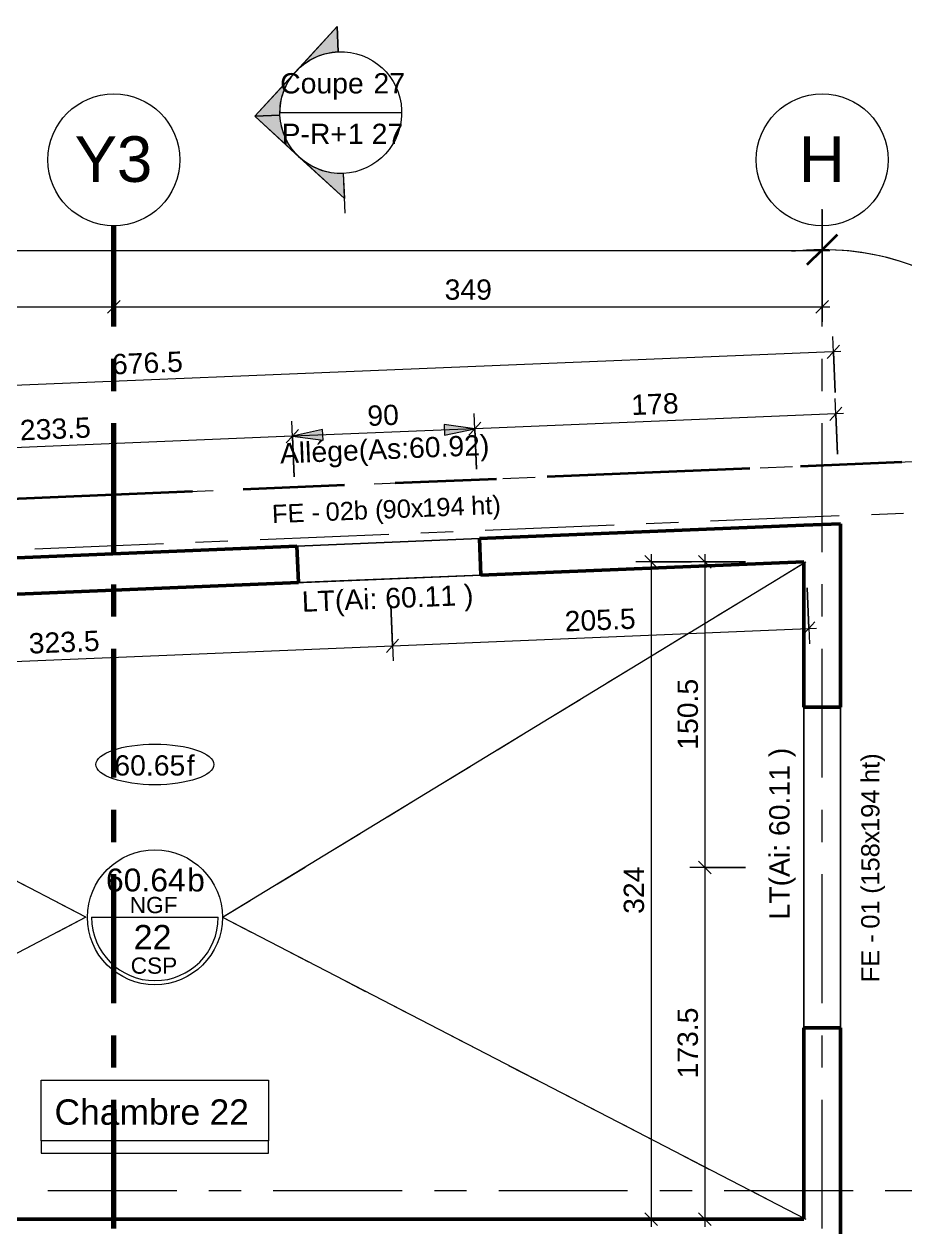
# Model space of a CAD drawing. Header units: metres. Extents: x 399 to 3028, y -427 to 863.
# Drawn here: x 463.55 to 467.89, y -385.11 to -379.18 of the extents above; entities that cross this region are included whole.
import ezdxf

# ---------------------------------------------------------------- set-up
doc = ezdxf.new("R2010")
doc.units = ezdxf.units.M
for name, pattern in [('Double tiret', [2.75, 1, -0.25, 0.5, -0.25, 0.5, -0.25]), ('Ligne de quadrillage', [1.11125, 0.635, -0.15875, 0.15875, -0.15875]), ('Tiret', [0.3175, 0.15875, -0.15875])]:
    doc.linetypes.add(name, pattern=pattern)
for name, color, linetype, lineweight in [('A-ANNO-DIMS', 211, 'Continuous', 9), ('A-ANNO-DIMS-50', 211, 'Continuous', 9), ('A-DETL', 90, 'Continuous', 18), ('A-DETL-GENF', 92, 'Continuous', 18), ('A-FLOR', 192, 'Continuous', 18), ('A-GLAZ-IDEN', 152, 'Continuous', 18), ('A-WALL', 113, 'Continuous', 18), ('G-ANNO-DIMS', 111, 'Continuous', 9), ('G-ANNO-SYMB', 111, 'Continuous', 9), ('G-ANNO-TEXT', 231, 'Continuous', 9), ('L-SITE', 91, 'Double tiret', 35), ('S-FLOR-SYMB', 171, 'Continuous', 9), ('S-GRID', 1, 'Continuous', 9), ('S-GRID-IDEN', 1, 'Continuous', 9)]:
    doc.layers.add(name, color=color, linetype=linetype, lineweight=lineweight)
doc.styles.add('Arial', font='arial.ttf', dxfattribs={"height": 0.1})
doc.styles.add('Arial_10', font='arial.ttf', dxfattribs={"height": 0.12})
doc.styles.add('Arial_11', font='arial.ttf', dxfattribs={"height": 0.125})
doc.styles.add('Arial_12', font='arial.ttf', dxfattribs={"height": 0.15})
doc.styles.add('Arial_6', font='arial.ttf', dxfattribs={"height": 0.09})
doc.styles.add('Arial_7', font='arial.ttf', dxfattribs={"height": 0.225})
doc.styles.add('Arial_8', font='arial.ttf', dxfattribs={"height": 0.0016})
doc.styles.add('Arial_9', font='arial.ttf', dxfattribs={"height": 0.1125})
doc.dimstyles.new('AES-_COTATION_1_50', dxfattribs={"dimscale": 0.3048, "dimtxt": 0.102026, "dimasz": 0.205052, "dimexe": 0.246063, "dimexo": 0.0625, "dimgap": 0.016404, "dimtad": 1, "dimdec": 1, "dimlfac": 100, "dimrnd": 0.5, "dimdsep": 46, "dimtxsty": 'Arial', "dimblk1": 'OBLIQUE', "dimblk2": 'OBLIQUE', "dimsah": 1, "dimcen": 0.09, "dimdle": 0.123031, "dimazin": 0, "dimtfac": 1, "dimtdec": 4, "dimtix": 1, "dimtmove": 0, "dimatfit": 3, "dimfxl": 0.656168, "dimfxlon": 1, "dimtvp": 1, "dimtolj": 1, "dimtzin": 0, "dimarcsym": 2})
doc.dimstyles.new('AES-_COTATION_1_50_2', dxfattribs={"dimscale": 0.3048, "dimtxt": 0.102026, "dimasz": 0.205052, "dimexe": 0.246063, "dimexo": 0.0625, "dimgap": 0.016404, "dimtad": 1, "dimdec": 1, "dimlfac": 100, "dimrnd": 0.5, "dimdsep": 46, "dimtxsty": 'Arial', "dimblk1": 'OBLIQUE', "dimblk2": 'OBLIQUE', "dimsah": 1, "dimcen": 0.09, "dimdle": 0.123031, "dimazin": 0, "dimtfac": 1, "dimtdec": 4, "dimtix": 1, "dimtmove": 0, "dimatfit": 3, "dimfxl": 0.656168, "dimfxlon": 1, "dimtvp": 1, "dimtolj": 1, "dimtzin": 0, "dimarcsym": 2})
doc.dimstyles.new('AES-_COTATION_1_50_3', dxfattribs={"dimscale": 0.3048, "dimtxt": 0.102026, "dimasz": 0.205052, "dimexe": 0.246063, "dimexo": 0.0625, "dimgap": 0.016404, "dimtad": 1, "dimdec": 1, "dimlfac": 100, "dimrnd": 0.5, "dimdsep": 46, "dimtxsty": 'Arial', "dimblk1": 'OBLIQUE', "dimblk2": 'OBLIQUE', "dimsah": 1, "dimcen": 0.09, "dimdle": 0.123031, "dimazin": 0, "dimtfac": 1, "dimtdec": 4, "dimtix": 1, "dimtmove": 0, "dimatfit": 3, "dimfxl": 0.656168, "dimfxlon": 1, "dimtvp": 1, "dimtolj": 1, "dimtzin": 0, "dimarcsym": 2})
doc.dimstyles.new('AES-_COTATION_Allège_1_50', dxfattribs={"dimscale": 0.3048, "dimtxt": 0.102026, "dimasz": 0.492126, "dimexe": 0.246063, "dimexo": 0.0625, "dimgap": 0.016404, "dimtad": 1, "dimdec": 1, "dimlfac": 100, "dimrnd": 0.5, "dimdsep": 46, "dimtxsty": 'Arial', "dimsah": 1, "dimcen": 0.09, "dimdle": 0.123031, "dimazin": 0, "dimtfac": 1, "dimtdec": 4, "dimtix": 1, "dimtmove": 0, "dimatfit": 3, "dimfxl": 0.656168, "dimfxlon": 1, "dimtvp": 1, "dimtolj": 1, "dimtzin": 0, "dimarcsym": 2})
doc.dimstyles.new('Angular_-_3mm_Arial_6', dxfattribs={"dimscale": 0.3048, "dimtxt": 0.153039, "dimasz": 0.492126, "dimexe": 0.492126, "dimexo": 0.328084, "dimgap": 0.287073, "dimtad": 1, "dimrnd": 0.01, "dimzin": 0, "dimdsep": 46, "dimtxsty": 'Arial_12', "dimblk1": 'OBLIQUE', "dimblk2": 'OBLIQUE', "dimsah": 1, "dimcen": 0.09, "dimdle": 0.492126, "dimadec": 1, "dimazin": 0, "dimtfac": 1, "dimtdec": 4, "dimtix": 1, "dimtmove": 0, "dimatfit": 3, "dimfxl": 1, "dimtvp": 1, "dimtfill": 1, "dimtolj": 1, "dimtzin": 0, "dimarcsym": 2})

# ---------------------------------------------------------------- blocks, each defined once
blk = doc.blocks.new('Family - ___-883270-AES_EXE_BET_TZ_R_1_COF_0100-Plan coffrage PH R_1 Diffusion')
at = {"layer": 'A-DETL', "linetype": 'Tiret'}
blk.add_line((506.4718, -331.0937), (441.0484, -340.5755), dxfattribs=at)
at = {"layer": 'L-SITE'}
blk.add_line((506.4718, -331.0937), (441.0484, -340.5755), dxfattribs=at)
blk = doc.blocks.new('Quadrillage - M_Extrémité de la ligne de quadrillage - Cercle-214440-AES_EXE_BET_TZ_R_1_COF_0100-Plan coffrage PH R_1 Diffusion')
at = {"layer": 'S-GRID-IDEN'}
blk.add_circle((0, 0), 0.0065, dxfattribs=at)
blk = doc.blocks.new('AES-Etiquette Dalle CSP brut vide - Dalle bidirectionnelle-1822279-AES_EXE_BET_TZ_R_1_COF_0100-Plan coffrage PH R_1 Diffusion')
at = {"layer": 'S-FLOR-SYMB'}
blk.add_line((-0.00624, 0), (0.00624, 0), dxfattribs=at)
blk.add_circle((0, 0), 0.00665, dxfattribs=at)
blk.add_arc((0, 0), 0.00624, 180, 360, dxfattribs=at)
at = {"layer": 'S-FLOR-SYMB', "char_height": 0.0016, "attachment_point": 1, "style": 'Arial_8'}
for s, insert, width in [('NGF', (-0.00249, 0.00201), 0.0058523), ('CSP', (-0.00239, -0.00396), 0.005692)]:
    blk.add_mtext(s, dxfattribs=dict(at, insert=insert, width=width))
blk = doc.blocks.new('DIMBLOCK142-AES_EXE_BET_TZ_R_1_COF_0100-Plan coffrage PH R_1 Diffusion')
at = {"layer": 'A-ANNO-DIMS-50', "transparency": 16777216}
for p, q in [((465.3543, -382.0435), (465.3657, -382.3183)), ((465.3626, -382.2433), (465.3543, -382.0435)), ((462.1226, -382.1769), (462.1339, -382.4517)), ((462.1308, -382.3768), (462.1226, -382.1769)), ((465.3626, -382.2433), (465.3925, -382.2108)), ((462.1308, -382.3768), (465.3626, -382.2433)), ((465.3626, -382.2433), (465.3326, -382.2759)), ((462.1308, -382.3768), (462.1009, -382.4093)), ((462.1308, -382.3768), (462.1608, -382.3442))]:
    blk.add_line(p, q, dxfattribs=at)
at = {"layer": 'A-ANNO-DIMS-50', "color": 0, "transparency": 16777216, "insert": (463.5678, -382.1825), "char_height": 0.1, "width": 0.416266, "attachment_point": 1, "rotation": 2.36405, "line_spacing_factor": 0.941778, "style": 'Arial'}
blk.add_mtext('323.5', dxfattribs=at)
blk = doc.blocks.new('_Oblique')
at = {"color": 0, "linetype": 'ByBlock', "lineweight": -2}
blk.add_line((-0.5, -0.5), (0.5, 0.5), dxfattribs=at)
blk = doc.blocks.new('DIMBLOCK143-AES_EXE_BET_TZ_R_1_COF_0100-Plan coffrage PH R_1 Diffusion')
at = {"layer": 'A-ANNO-DIMS-50', "transparency": 16777216}
for p, q in [((467.4062, -381.9588), (467.4175, -382.2336)), ((467.4144, -382.1586), (467.4062, -381.9588)), ((465.3543, -382.0435), (465.3657, -382.3183)), ((465.3626, -382.2433), (465.3543, -382.0435)), ((465.3626, -382.2433), (467.4519, -382.1571)), ((467.4144, -382.1586), (467.3845, -382.1911)), ((467.4144, -382.1586), (467.4443, -382.1261)), ((465.3626, -382.2433), (465.3925, -382.2108)), ((465.3626, -382.2433), (465.3326, -382.2759))]:
    blk.add_line(p, q, dxfattribs=at)
at = {"layer": 'A-ANNO-DIMS-50', "color": 0, "transparency": 16777216, "insert": (466.2096, -382.0734), "char_height": 0.1, "width": 0.416266, "attachment_point": 1, "rotation": 2.36405, "line_spacing_factor": 0.941778, "style": 'Arial'}
blk.add_mtext('205.5', dxfattribs=at)
blk = doc.blocks.new('DIMBLOCK147-AES_EXE_BET_TZ_R_1_COF_0100-Plan coffrage PH R_1 Diffusion')
at = {"layer": 'A-ANNO-DIMS-50', "transparency": 16777216}
for p, q in [((466.903, -381.8293), (466.8717, -381.798)), ((466.903, -381.7918), (466.903, -383.3356)), ((467.103, -381.8293), (466.828, -381.8293)), ((466.903, -381.8293), (466.9342, -381.8605)), ((466.903, -381.8293), (467.103, -381.8293)), ((467.103, -383.3356), (466.828, -383.3356)), ((466.903, -383.3356), (466.8717, -383.3044)), ((466.903, -383.3356), (466.9342, -383.3669)), ((466.903, -383.3356), (467.103, -383.3356))]:
    blk.add_line(p, q, dxfattribs=at)
at = {"layer": 'A-ANNO-DIMS-50', "color": 0, "transparency": 16777216, "insert": (466.7682, -382.7559), "char_height": 0.1, "width": 0.416266, "attachment_point": 1, "rotation": 90, "line_spacing_factor": 0.941778, "style": 'Arial'}
blk.add_mtext('150.5', dxfattribs=at)
blk = doc.blocks.new('DIMBLOCK148-AES_EXE_BET_TZ_R_1_COF_0100-Plan coffrage PH R_1 Diffusion')
at = {"layer": 'A-ANNO-DIMS-50', "transparency": 16777216}
for p, q in [((467.103, -383.3356), (466.828, -383.3356)), ((466.903, -383.3356), (466.8717, -383.3044)), ((466.903, -383.3356), (466.903, -385.1071)), ((466.903, -383.3356), (466.9342, -383.3669)), ((466.903, -383.3356), (467.103, -383.3356)), ((466.903, -385.0696), (466.8717, -385.0383)), ((467.103, -385.0696), (466.828, -385.0696)), ((466.903, -385.0696), (466.9342, -385.1008)), ((466.903, -385.0696), (467.103, -385.0696))]:
    blk.add_line(p, q, dxfattribs=at)
at = {"layer": 'A-ANNO-DIMS-50', "color": 0, "transparency": 16777216, "insert": (466.7682, -384.376), "char_height": 0.1, "width": 0.416266, "attachment_point": 1, "rotation": 90, "line_spacing_factor": 0.941778, "style": 'Arial'}
blk.add_mtext('173.5', dxfattribs=at)
blk = doc.blocks.new('DIMBLOCK306-AES_EXE_BET_TZ_R_1_COF_0100-Plan coffrage PH R_1 Diffusion')
at = {"layer": 'A-ANNO-DIMS-50', "transparency": 16777216}
for p, q in [((460.9018, -380.3731), (460.9018, -380.6481)), ((460.9018, -380.5731), (460.9018, -380.3731)), ((463.9896, -380.373), (463.9896, -380.648)), ((463.9896, -380.573), (463.9896, -380.373)), ((460.9018, -380.5731), (460.933, -380.5418)), ((463.9896, -380.573), (464.0208, -380.5418)), ((460.9018, -380.5731), (460.8705, -380.6043)), ((460.9018, -380.5731), (463.9896, -380.573)), ((463.9896, -380.573), (463.9583, -380.6043))]:
    blk.add_line(p, q, dxfattribs=at)
at = {"layer": 'A-ANNO-DIMS-50', "color": 0, "transparency": 16777216, "insert": (462.3303, -380.4383), "char_height": 0.1, "width": 0.276883, "attachment_point": 1, "rotation": 0.00085, "line_spacing_factor": 0.941778, "style": 'Arial'}
blk.add_mtext('309', dxfattribs=at)
blk = doc.blocks.new('DIMBLOCK307-AES_EXE_BET_TZ_R_1_COF_0100-Plan coffrage PH R_1 Diffusion')
at = {"layer": 'A-ANNO-DIMS-50', "transparency": 16777216}
for p, q in [((463.9896, -380.373), (463.9896, -380.648)), ((463.9896, -380.573), (463.9896, -380.373)), ((467.4808, -380.373), (467.4808, -380.648)), ((467.4808, -380.573), (467.4808, -380.373)), ((463.9896, -380.573), (464.0208, -380.5418)), ((467.4808, -380.573), (467.512, -380.5417)), ((463.9896, -380.573), (463.9583, -380.6043)), ((463.9896, -380.573), (467.5183, -380.573)), ((467.4808, -380.573), (467.4495, -380.6042))]:
    blk.add_line(p, q, dxfattribs=at)
at = {"layer": 'A-ANNO-DIMS-50', "color": 0, "transparency": 16777216, "insert": (465.6198, -380.4382), "char_height": 0.1, "width": 0.276883, "attachment_point": 1, "rotation": 0.00085, "line_spacing_factor": 0.941778, "style": 'Arial'}
blk.add_mtext('349', dxfattribs=at)
blk = doc.blocks.new('DIMBLOCK309-AES_EXE_BET_TZ_R_1_COF_0100-Plan coffrage PH R_1 Diffusion')
at = {"layer": 'A-ANNO-DIMS-50', "transparency": 16777216}
for p, q in [((434.1405, -380.0961), (434.1405, -380.3711)), ((434.1405, -380.2961), (434.1405, -380.0961)), ((467.4808, -380.0956), (467.4808, -380.3706)), ((467.4808, -380.2956), (467.4808, -380.0956)), ((434.103, -380.2961), (467.5183, -380.2956)), ((434.1405, -380.2961), (434.1092, -380.3274)), ((434.1405, -380.2961), (434.1717, -380.2649)), ((467.4808, -380.2956), (467.4495, -380.3269)), ((467.4808, -380.2956), (467.512, -380.2644))]:
    blk.add_line(p, q, dxfattribs=at)
at = {"layer": 'A-ANNO-DIMS-50', "color": 0, "transparency": 16777216, "insert": (450.6568, -380.1611), "char_height": 0.1, "width": 0.369177, "attachment_point": 1, "rotation": 0.00085, "line_spacing_factor": 0.941778, "style": 'Arial'}
blk.add_mtext('3334', dxfattribs=at)
blk = doc.blocks.new('Coupe - M_Section Head - Filled-24181-AES_EXE_BET_TZ_R_1_COF_0100-Plan coffrage PH R_1 Diffusion')
at = {"layer": 'G-ANNO-SYMB'}
h = blk.add_hatch(color=256, dxfattribs=at)
edge = h.paths.add_edge_path()
edge.add_line((-0.006, 0.00849), (-0.006, 0.006))
edge.add_arc((-0.006, 0), 0.006, 90, 135)
edge.add_line((-0.01024, 0.00424), (-0.006, 0.00849))
h = blk.add_hatch(color=256, dxfattribs=at)
edge = h.paths.add_edge_path()
edge.add_line((-0.006, 0.00849), (-0.00176, 0.00424))
edge.add_arc((-0.006, 0), 0.006, 45, 90)
edge.add_line((-0.006, 0.006), (-0.006, 0.00849))
h = blk.add_hatch(color=256, dxfattribs=at)
edge = h.paths.add_edge_path()
edge.add_line((-0.01449, 0), (-0.01024, 0.00424))
edge.add_arc((-0.006, 0), 0.006, 135, 180)
edge.add_line((-0.012, 0), (-0.01449, 0))
h = blk.add_hatch(color=256, dxfattribs=at)
edge = h.paths.add_edge_path()
edge.add_line((0.00249, 0), (0, 0))
edge.add_arc((-0.006, 0), 0.006, 360, 405)
edge.add_line((-0.00176, 0.00424), (0.00249, 0))
at = {"layer": 'G-ANNO-SYMB', "lineweight": 18}
for p, q in [((-0.006, 0.00849), (-0.01449, 0)), ((-0.006, 0.00849), (-0.01024, 0.00424)), ((-0.006, 0.00849), (0.00249, 0)), ((-0.006, 0.006), (-0.006, 0.00849)), ((-0.006, 0.00849), (-0.006, 0.006)), ((-0.00176, 0.00424), (-0.006, 0.00849)), ((-0.01024, 0.00424), (-0.01449, 0)), ((0.00249, 0), (-0.00176, 0.00424)), ((-0.01449, 0), (-0.012, 0)), ((0, 0), (0.00249, 0)), ((-0.012, 0), (-0.01449, 0)), ((0, 0), (0.00249, 0))]:
    blk.add_line(p, q, dxfattribs=at)
for start, end in [(360, 180), (90, 135), (45, 90), (135, 180), (360, 45), (180, 360)]:
    blk.add_arc((-0.006, 0), 0.006, start, end, dxfattribs=at)
blk = doc.blocks.new('DIMBLOCK584-AES_EXE_BET_TZ_R_1_COF_0100-Plan coffrage PH R_1 Diffusion')
at = {"layer": 'A-ANNO-DIMS-50', "transparency": 16777216}
for p, q in [((464.8778, -381.4107), (464.8665, -381.1359)), ((464.907, -381.2093), (462.4996, -381.3087)), ((464.8696, -381.2108), (464.8396, -381.2434)), ((464.8696, -381.2108), (464.8995, -381.1783)), ((464.8696, -381.2108), (464.8778, -381.4107)), ((462.5453, -381.507), (462.534, -381.2322)), ((462.5371, -381.3071), (462.5071, -381.3396)), ((462.5371, -381.3071), (462.567, -381.2746)), ((462.5371, -381.3071), (462.5453, -381.507))]:
    blk.add_line(p, q, dxfattribs=at)
at = {"layer": 'A-ANNO-DIMS-50', "color": 0, "transparency": 16777216, "insert": (463.5244, -381.1314), "char_height": 0.1, "width": 0.416266, "attachment_point": 1, "rotation": 2.36405, "line_spacing_factor": 0.941778, "style": 'Arial'}
blk.add_mtext('233.5', dxfattribs=at)
blk = doc.blocks.new('DIMBLOCK585-AES_EXE_BET_TZ_R_1_COF_0100-Plan coffrage PH R_1 Diffusion')
at = {"layer": 'A-ANNO-DIMS-50', "transparency": 16777216}
for points in [[(464.8696, -381.2108), (465.0205, -381.2311), (465.0183, -381.1782)], [(465.7688, -381.1737), (465.6178, -381.1535), (465.62, -381.2063)]]:
    blk.add_hatch(color=256, dxfattribs=at).paths.add_polyline_path(points)
for p, q in [((464.8778, -381.4107), (464.8665, -381.1359)), ((465.777, -381.3735), (465.7657, -381.0988)), ((465.8063, -381.1722), (464.8321, -381.2124)), ((465.0183, -381.1782), (464.8696, -381.2108)), ((464.8696, -381.2108), (465.0205, -381.2311)), ((464.8696, -381.2108), (464.8778, -381.4107)), ((465.0205, -381.2311), (465.0183, -381.1782)), ((465.7688, -381.1737), (465.6178, -381.1535)), ((465.6178, -381.1535), (465.62, -381.2063)), ((465.62, -381.2063), (465.7688, -381.1737)), ((465.7688, -381.1737), (465.777, -381.3735))]:
    blk.add_line(p, q, dxfattribs=at)
at = {"layer": 'A-ANNO-DIMS-50', "color": 0, "transparency": 16777216, "char_height": 0.1, "attachment_point": 1, "rotation": 2.36405, "line_spacing_factor": 0.941778, "style": 'Arial'}
for s, insert, width in [('90', (465.2368, -381.0607), 0.184588), ('Allége(As:60.92)', (464.8061, -381.2456), 1.235613)]:
    blk.add_mtext(s, dxfattribs=dict(at, insert=insert, width=width))
blk = doc.blocks.new('DIMBLOCK586-AES_EXE_BET_TZ_R_1_COF_0100-Plan coffrage PH R_1 Diffusion')
at = {"layer": 'A-ANNO-DIMS-50', "transparency": 16777216}
for p, q in [((467.5567, -381.3001), (467.5453, -381.0253)), ((467.5484, -381.1002), (467.5784, -381.0677)), ((467.5859, -381.0987), (465.7313, -381.1753)), ((465.777, -381.3735), (465.7657, -381.0988)), ((465.7688, -381.1737), (465.7987, -381.1412)), ((467.5484, -381.1002), (467.5185, -381.1328)), ((467.5484, -381.1002), (467.5567, -381.3001)), ((465.7688, -381.1737), (465.7389, -381.2062)), ((465.7688, -381.1737), (465.777, -381.3735))]:
    blk.add_line(p, q, dxfattribs=at)
at = {"layer": 'A-ANNO-DIMS-50', "color": 0, "transparency": 16777216, "insert": (466.5378, -381.007), "char_height": 0.1, "width": 0.276883, "attachment_point": 1, "rotation": 2.36405, "line_spacing_factor": 0.941778, "style": 'Arial'}
blk.add_mtext('178', dxfattribs=at)
blk = doc.blocks.new('DIMBLOCK629-AES_EXE_BET_TZ_R_1_COF_0100-Plan coffrage PH R_1 Diffusion')
at = {"layer": 'A-ANNO-DIMS-50', "transparency": 16777216}
for p, q in [((467.5441, -380.9947), (467.5327, -380.7199)), ((467.5733, -380.7933), (460.7405, -381.0754)), ((467.5358, -380.7948), (467.5059, -380.8273)), ((467.5358, -380.7948), (467.5658, -380.7623)), ((467.5358, -380.7948), (467.5441, -380.9947)), ((460.7862, -381.2736), (460.7749, -380.9989)), ((460.778, -381.0738), (460.748, -381.1063)), ((460.778, -381.0738), (460.8079, -381.0413)), ((460.778, -381.0738), (460.7862, -381.2736))]:
    blk.add_line(p, q, dxfattribs=at)
at = {"layer": 'A-ANNO-DIMS-50', "color": 0, "transparency": 16777216, "insert": (463.978, -380.8068), "char_height": 0.1, "width": 0.416266, "attachment_point": 1, "rotation": 2.36405, "line_spacing_factor": 0.941778, "style": 'Arial'}
blk.add_mtext('676.5', dxfattribs=at)
blk = doc.blocks.new('DIMBLOCK861-AES_EXE_BET_TZ_R_1_COF_0100-Plan coffrage PH R_1 Diffusion')
at = {"layer": 'A-ANNO-DIMS-50', "transparency": 16777216}
for p, q in [((466.6374, -381.8293), (466.6062, -381.798)), ((466.6374, -381.7918), (466.6374, -385.1071)), ((466.8374, -381.8293), (466.5624, -381.8293)), ((466.6374, -381.8293), (466.6687, -381.8605)), ((466.6374, -381.8293), (466.8374, -381.8293)), ((466.6374, -385.0696), (466.6062, -385.0383)), ((466.8374, -385.0696), (466.5624, -385.0696)), ((466.6374, -385.0696), (466.6687, -385.1008)), ((466.6374, -385.0696), (466.8374, -385.0696))]:
    blk.add_line(p, q, dxfattribs=at)
at = {"layer": 'A-ANNO-DIMS-50', "color": 0, "transparency": 16777216, "insert": (466.5026, -383.5648), "char_height": 0.1, "width": 0.276883, "attachment_point": 1, "rotation": 90, "line_spacing_factor": 0.941778, "style": 'Arial'}
blk.add_mtext('324', dxfattribs=at)
blk = doc.blocks.new('DIMBLOCK871-AES_EXE_BET_TZ_R_1_COF_0100-Plan coffrage PH R_1 Diffusion')
at = {"layer": 'A-ANNO-DIMS-50', "transparency": 16777216}
for p, q in [((467.4808, -380.2916), (467.4808, -380.0916)), ((467.4808, -380.2916), (467.4808, -380.4416)), ((468.7939, -381.5517), (468.644, -381.5578)), ((468.7939, -381.5517), (468.9937, -381.5434)), ((468.7939, -381.5517), (468.7939, -381.5517))]:
    blk.add_line(p, q, dxfattribs=at)
at = {"layer": 'A-ANNO-DIMS-50', "lineweight": 35, "transparency": 16777216}
for p, q in [((467.4808, -380.2916), (467.5558, -380.2166)), ((467.4808, -380.2916), (467.4058, -380.3666)), ((468.7939, -381.5517), (468.7159, -381.4798)), ((468.7939, -381.5517), (468.8719, -381.6235))]:
    blk.add_line(p, q, dxfattribs=at)
at = {"layer": 'A-ANNO-DIMS-50', "transparency": 16777216}
for start, end in [(355.82453, 96.53952), (2.36405, 90)]:
    blk.add_arc((467.4808, -381.6059), 1.3142, start, end, dxfattribs=at)
at = {"layer": 'A-ANNO-DIMS-50', "color": 0, "transparency": 16777216, "insert": (468.4095, -380.2844), "char_height": 0.15, "width": 0.587669, "attachment_point": 1, "rotation": 316.18203, "line_spacing_factor": 0.941778, "style": 'Arial_12', "bg_fill": 3, "box_fill_scale": 1.25, "bg_fill_color": 256, "bg_fill_true_color": 13158600, "bg_fill_transparency": 0}
blk.add_mtext('87.6°', dxfattribs=at)

msp = doc.modelspace()

# ---------------------------------------------------------------- linework, layer by layer
at = {"layer": 'A-DETL', "color": 51}
for p, q in [((464.5254, -383.5817), (467.4008, -381.8293)), ((463.8519, -383.5817), (460.993, -382.0939)), ((463.8519, -383.5817), (460.993, -385.0696)), ((464.5254, -383.5817), (467.4009, -385.0696))]:
    msp.add_line(p, q, dxfattribs=at)
at = {"layer": 'A-DETL', "linetype": 'Tiret'}
for p, q in [((464.5254, -383.5817), (467.4008, -381.8293)), ((463.8519, -383.5817), (460.993, -382.0939)), ((463.8519, -383.5817), (460.993, -385.0696)), ((464.5254, -383.5817), (467.4009, -385.0696))]:
    msp.add_line(p, q, dxfattribs=at)
at = {"layer": 'A-DETL'}
for p, q in [((463.6319, -384.3837), (464.7519, -384.3837)), ((463.6319, -384.6837), (463.6319, -384.3837)), ((464.7519, -384.3837), (464.7519, -384.6837)), ((464.7519, -384.6837), (463.6319, -384.6837)), ((463.6319, -384.6837), (463.6319, -384.7437)), ((464.7519, -384.6837), (463.6319, -384.6837)), ((464.7519, -384.7437), (464.7519, -384.6837)), ((463.6319, -384.7437), (464.7519, -384.7437))]:
    msp.add_line(p, q, dxfattribs=at)
at = {"layer": 'A-DETL', "color": 51}
msp.add_ellipse((464.1919, -382.8285), major_axis=(-0.2909, 0), ratio=0.343791, dxfattribs=at)
at = {"layer": 'A-DETL-GENF', "linetype": 'Tiret'}
for p, q in [((464.7519, -384.6837), (463.6319, -384.6837)), ((463.6319, -384.6837), (463.6319, -384.7437)), ((464.7519, -384.7437), (464.7519, -384.6837)), ((463.6319, -384.7437), (464.7519, -384.7437))]:
    msp.add_line(p, q, dxfattribs=at)
at = {"layer": 'A-FLOR', "color": 31, "lineweight": 25}
for p, q in [((460.9929, -382.0938), (467.3908, -381.8297)), ((467.3908, -381.8297), (467.3908, -385.0696)), ((467.3908, -385.0696), (461.7133, -385.0696))]:
    msp.add_line(p, q, dxfattribs=at)
at = {"layer": 'A-WALL', "color": 2, "lineweight": 50}
for p, q in [((465.7912, -381.7156), (467.3908, -381.6495)), ((467.3908, -381.6495), (467.5708, -381.6421)), ((467.5708, -381.6421), (467.5708, -382.5456)), ((465.7986, -381.8954), (465.7912, -381.7156)), ((462.5594, -381.849), (464.8919, -381.7527)), ((464.8919, -381.7527), (464.8993, -381.9325)), ((467.3908, -381.8297), (465.7986, -381.8954)), ((467.3908, -382.5456), (467.3908, -381.8297)), ((464.8993, -381.9325), (462.5669, -382.0288)), ((467.5708, -382.5456), (467.3908, -382.5456)), ((467.3908, -385.0696), (467.3908, -384.1256)), ((467.3908, -384.1256), (467.5708, -384.1256)), ((467.5708, -384.1256), (467.5708, -385.7801)), ((460.993, -385.0696), (467.3908, -385.0696))]:
    msp.add_line(p, q, dxfattribs=at)
at = {"layer": 'A-WALL', "color": 3, "lineweight": 25}
for p, q in [((465.7912, -381.7156), (464.8919, -381.7527)), ((464.8993, -381.9325), (465.7986, -381.8954)), ((467.3908, -382.5456), (467.3908, -384.1256)), ((467.5708, -384.1256), (467.5708, -382.5456))]:
    msp.add_line(p, q, dxfattribs=at)
at = {"layer": 'G-ANNO-SYMB', "lineweight": 18}
msp.add_line((464.808, -379.616), (465.408, -379.616), dxfattribs=at)
at = {"layer": 'G-ANNO-SYMB'}
msp.add_line((465.1204, -379.9158), (465.1285, -380.1123), dxfattribs=at)
at = {"layer": 'S-GRID', "linetype": 'Ligne de quadrillage', "lineweight": 100}
msp.add_line((463.9902, -424.0096), (463.9896, -380.1741), dxfattribs=at)
at = {"layer": 'S-GRID', "linetype": 'Ligne de quadrillage'}
for p, q in [((467.4808, -424.0095), (467.4808, -380.1741)), ((402.5329, -384.2872), (470.4951, -381.4814)), ((402.5455, -384.928), (470.4951, -384.928))]:
    msp.add_line(p, q, dxfattribs=at)

# ---------------------------------------------------------------- block references
at = {"layer": 'G-ANNO-SYMB', "lineweight": 18, "extrusion": (0, 0, -1), "xscale": 49.99999999999996, "yscale": 49.99999999999996, "zscale": 49.99999999999996, "rotation": 267.6359498266519}
msp.add_blockref('Coupe - M_Section Head - Filled-24181-AES_EXE_BET_TZ_R_1_COF_0100-Plan coffrage PH R_1 Diffusion', (-465.1204, -379.9158), dxfattribs=at)
at = {"layer": 'L-SITE', "linetype": 'Tiret', "lineweight": 18, "rotation": 354.117617010805}
msp.add_blockref('Family - ___-883270-AES_EXE_BET_TZ_R_1_COF_0100-Plan coffrage PH R_1 Diffusion', (0, 0), dxfattribs=at)
at = {"layer": 'S-FLOR-SYMB', "xscale": 49.99999999999997, "yscale": 49.99999999999997, "zscale": 49.99999999999997}
msp.add_blockref('AES-Etiquette Dalle CSP brut vide - Dalle bidirectionnelle-1822279-AES_EXE_BET_TZ_R_1_COF_0100-Plan coffrage PH R_1 Diffusion', (464.1919, -383.5817), dxfattribs=at)
at = {"layer": 'S-GRID-IDEN', "xscale": 49.99999999999997, "yscale": 49.99999999999997, "zscale": 49.99999999999997, "rotation": 0.0008506628041165915}
msp.add_blockref('Quadrillage - M_Extrémité de la ligne de quadrillage - Cercle-214440-AES_EXE_BET_TZ_R_1_COF_0100-Plan coffrage PH R_1 Diffusion', (463.9896, -379.8491), dxfattribs=at)
at = {"layer": 'S-GRID-IDEN', "xscale": 49.99999999999996, "yscale": 49.99999999999996, "zscale": 49.99999999999996}
msp.add_blockref('Quadrillage - M_Extrémité de la ligne de quadrillage - Cercle-214440-AES_EXE_BET_TZ_R_1_COF_0100-Plan coffrage PH R_1 Diffusion', (467.4808, -379.8491), dxfattribs=at)

# ---------------------------------------------------------------- texts
at = {"layer": 'A-GLAZ-IDEN', "lineweight": 9, "char_height": 0.09, "attachment_point": 1, "style": 'Arial_6'}
for s, insert, width, rotation in [('ht)', (465.7482, -381.509), 0.172363, 2.36405), ('FE - ', (464.7668, -381.5496), 0.320675, 2.36405), ('02', (465.0311, -381.5386), 0.168354, 2.36405), ('b (', (465.1699, -381.5329), 0.172363, 2.36405), ('90', (465.312, -381.527), 0.168354, 2.36405), ('\\fArial|b0|i0|c178|p34|;x', (465.4508, -381.5213), 0.068143, 2.36405), ('194 ', (465.507, -381.519), 0.292616, 2.36405), ('ht)', (467.673, -382.92), 0.172363, 90), ('194 ', (467.673, -383.1615), 0.292616, 90), ('\\fArial|b0|i0|c178|p34|;x', (467.673, -383.2177), 0.068143, 90), ('158', (467.673, -383.426), 0.252532, 90), ('\\fArial|b0|i0|c178|p34|;(', (467.673, -383.4657), 0.048101, 90), ('01 ', (467.673, -383.6377), 0.208439, 90), ('FE - ', (467.673, -383.9023), 0.320675, 90)]:
    msp.add_mtext(s, dxfattribs=dict(at, insert=insert, width=width, rotation=rotation))
at = {"layer": 'G-ANNO-DIMS', "char_height": 0.1, "width": 1.011239, "attachment_point": 1, "line_spacing_factor": 0.941778, "style": 'Arial'}
for insert, rotation in [((464.9138, -381.9767), 2.36405), ((467.2199, -383.5924), 90)]:
    msp.add_mtext('LT(Ai: 60.11 )', dxfattribs=dict(at, insert=insert, rotation=rotation))
at = {"layer": 'G-ANNO-SYMB', "char_height": 0.1, "attachment_point": 1, "style": 'Arial'}
for s, insert, width in [('Coupe ', (464.8094, -379.4216), 0.557173), ('27', (465.2691, -379.4216), 0.192405), ('1 27', (465.1436, -379.671), 0.336709), ('P-R+', (464.8161, -379.671), 0.396835)]:
    msp.add_mtext(s, dxfattribs=dict(at, insert=insert, width=width))
at = {"layer": 'G-ANNO-TEXT', "color": 41, "char_height": 0.1, "attachment_point": 1, "style": 'Arial'}
for s, insert, width in [('60.65', (463.992, -382.7831), 0.432911), ('\\fArial|b0|i0|c178|p34|;f', (464.3492, -382.7831), 0.05211)]:
    msp.add_mtext(s, dxfattribs=dict(at, insert=insert, width=width))
at = {"layer": 'G-ANNO-TEXT', "color": 7, "char_height": 0.125, "attachment_point": 1, "style": 'Arial_11'}
for s, insert, width in [('Chambre ', (463.697, -384.4788), 0.925949), ('22', (464.461, -384.4788), 0.232489)]:
    msp.add_mtext(s, dxfattribs=dict(at, insert=insert, width=width))
at = {"layer": 'S-FLOR-SYMB', "attachment_point": 1}
for s, insert, char_height, width, style in [('60.64', (463.9505, -383.3416), 0.1125, 0.485021, 'Arial_9'), ('\\fArial|b0|i0|c178|p34|;b', (464.3507, -383.3416), 0.1125, 0.108228, 'Arial_9'), ('22', (464.0872, -383.6193), 0.12, 0.224472, 'Arial_10')]:
    msp.add_mtext(s, dxfattribs=dict(at, insert=insert, char_height=char_height, width=width, style=style))
at = {"layer": 'S-GRID-IDEN', "char_height": 0.225, "attachment_point": 1, "style": 'Arial_7'}
for s, insert, width in [('\\fArial|b0|i0|c178|p34|;Y', (463.796, -379.7328), 0.252532), ('\\fArial|b0|i0|c178|p34|;3', (464.0044, -379.7328), 0.212447), ('\\fArial|b0|i0|c178|p34|;H', (467.365, -379.7328), 0.276582)]:
    msp.add_mtext(s, dxfattribs=dict(at, insert=insert, width=width))

# ---------------------------------------------------------------- dimensions: what is measured, and where the dimension line sits
at = {"layer": 'A-ANNO-DIMS'}
for base, p1, p2, angle, dimstyle, override, picture, middle in [((467.4808, -380.2956), (434.1405, -380.0961), (467.4808, -380.0956), 0.00085, 'AES-_COTATION_1_50_2', {"dimpost": '<>', "dimfxl": 33.340337}, 'DIMBLOCK309-AES_EXE_BET_TZ_R_1_COF_0100-Plan coffrage PH R_1 Diffusion', (450.8106, -380.2398)), ((463.9896, -380.573), (460.9018, -380.3731), (463.9896, -380.373), 0.00085, 'AES-_COTATION_1_50_2', {"dimpost": '<>', "dimfxl": 3.087839}, 'DIMBLOCK306-AES_EXE_BET_TZ_R_1_COF_0100-Plan coffrage PH R_1 Diffusion', (462.4457, -380.517)), ((467.4808, -380.573), (463.9896, -380.373), (467.4808, -380.373), 0.00085, 'AES-_COTATION_1_50_2', {"dimpost": '<>', "dimfxl": 3.491201}, 'DIMBLOCK307-AES_EXE_BET_TZ_R_1_COF_0100-Plan coffrage PH R_1 Diffusion', (465.7352, -380.5169)), ((460.778, -381.0738), (467.5441, -380.9947), (460.7862, -381.2736), 2.36405, 'AES-_COTATION_1_50_2', {"dimpost": '<>', "dimfxl": 6.763614}, 'DIMBLOCK629-AES_EXE_BET_TZ_R_1_COF_0100-Plan coffrage PH R_1 Diffusion', (464.1546, -380.8783)), ((465.7688, -381.1737), (467.5567, -381.3001), (465.777, -381.3735), 2.36405, 'AES-_COTATION_1_50_2', {"dimpost": '<>', "dimfxl": 1.781156}, 'DIMBLOCK586-AES_EXE_BET_TZ_R_1_COF_0100-Plan coffrage PH R_1 Diffusion', (466.6563, -381.081)), ((462.5371, -381.3071), (464.8778, -381.4107), (462.5453, -381.507), 2.36405, 'AES-_COTATION_1_50_2', {"dimpost": '<>', "dimfxl": 2.334476}, 'DIMBLOCK584-AES_EXE_BET_TZ_R_1_COF_0100-Plan coffrage PH R_1 Diffusion', (463.701, -381.2029)), ((466.6374, -385.0696), (466.8374, -381.8293), (466.8374, -385.0696), 90, 'AES-_COTATION_1_50_3', {"dimpost": '<>', "dimfxl": 3.240303}, 'DIMBLOCK861-AES_EXE_BET_TZ_R_1_COF_0100-Plan coffrage PH R_1 Diffusion', (466.5813, -383.4494)), ((466.903, -383.3356), (467.103, -381.8293), (467.103, -383.3356), 90, 'AES-_COTATION_1_50', {"dimpost": '<>', "dimfxl": 1.506334}, 'DIMBLOCK147-AES_EXE_BET_TZ_R_1_COF_0100-Plan coffrage PH R_1 Diffusion', (466.8469, -382.5824)), ((467.4144, -382.1586), (465.3543, -382.0435), (467.4062, -381.9588), 2.36405, 'AES-_COTATION_1_50', {"dimpost": '<>', "dimfxl": 2.053595}, 'DIMBLOCK143-AES_EXE_BET_TZ_R_1_COF_0100-Plan coffrage PH R_1 Diffusion', (466.3862, -382.145)), ((465.3626, -382.2433), (462.1226, -382.1769), (465.3543, -382.0435), 2.36405, 'AES-_COTATION_1_50', {"dimpost": '<>', "dimfxl": 3.234476}, 'DIMBLOCK142-AES_EXE_BET_TZ_R_1_COF_0100-Plan coffrage PH R_1 Diffusion', (463.7444, -382.254)), ((466.903, -385.0696), (467.103, -383.3356), (467.103, -385.0696), 90, 'AES-_COTATION_1_50', {"dimpost": '<>', "dimfxl": 1.733969}, 'DIMBLOCK148-AES_EXE_BET_TZ_R_1_COF_0100-Plan coffrage PH R_1 Diffusion', (466.8469, -384.2026))]:
    dim = msp.add_linear_dim(base=base, p1=p1, p2=p2, angle=angle, dimstyle=dimstyle, override=override, dxfattribs=at)
    dim.commit()
    dim.dimension.update_dxf_attribs({"geometry": picture, "text_midpoint": middle})
dim = msp.add_linear_dim(base=(464.8696, -381.2108), p1=(465.777, -381.3735), p2=(464.8778, -381.4107), angle=2.36405, text='<>\\XAllége(As:60.92)', dimstyle='AES-_COTATION_Allège_1_50', override={"dimpost": '<>', "dimfxl": 0.9}, dxfattribs=at)
dim.commit()
dim.dimension.update_dxf_attribs({"geometry": 'DIMBLOCK585-AES_EXE_BET_TZ_R_1_COF_0100-Plan coffrage PH R_1 Diffusion', "text_midpoint": (465.3192, -381.1923)})

# ---------------------------------------------------------------- next in the draw order: dimensions: what is measured, and where the dimension line sits
dim = msp.add_angular_dim_3p(base=(468.6004, -380.9177), center=(467.4808, -381.6059), p1=(469.0936, -381.5393), p2=(467.4808, -379.9916), dimstyle='Angular_-_3mm_Arial_6', override={"dimpost": '<>', "dimfxl": 2.235273}, dxfattribs=at)
dim.commit()
dim.dimension.update_dxf_attribs({"geometry": 'DIMBLOCK871-AES_EXE_BET_TZ_R_1_COF_0100-Plan coffrage PH R_1 Diffusion', "text_midpoint": (468.5043, -380.5392)})

doc.saveas('drawing.dxf')
